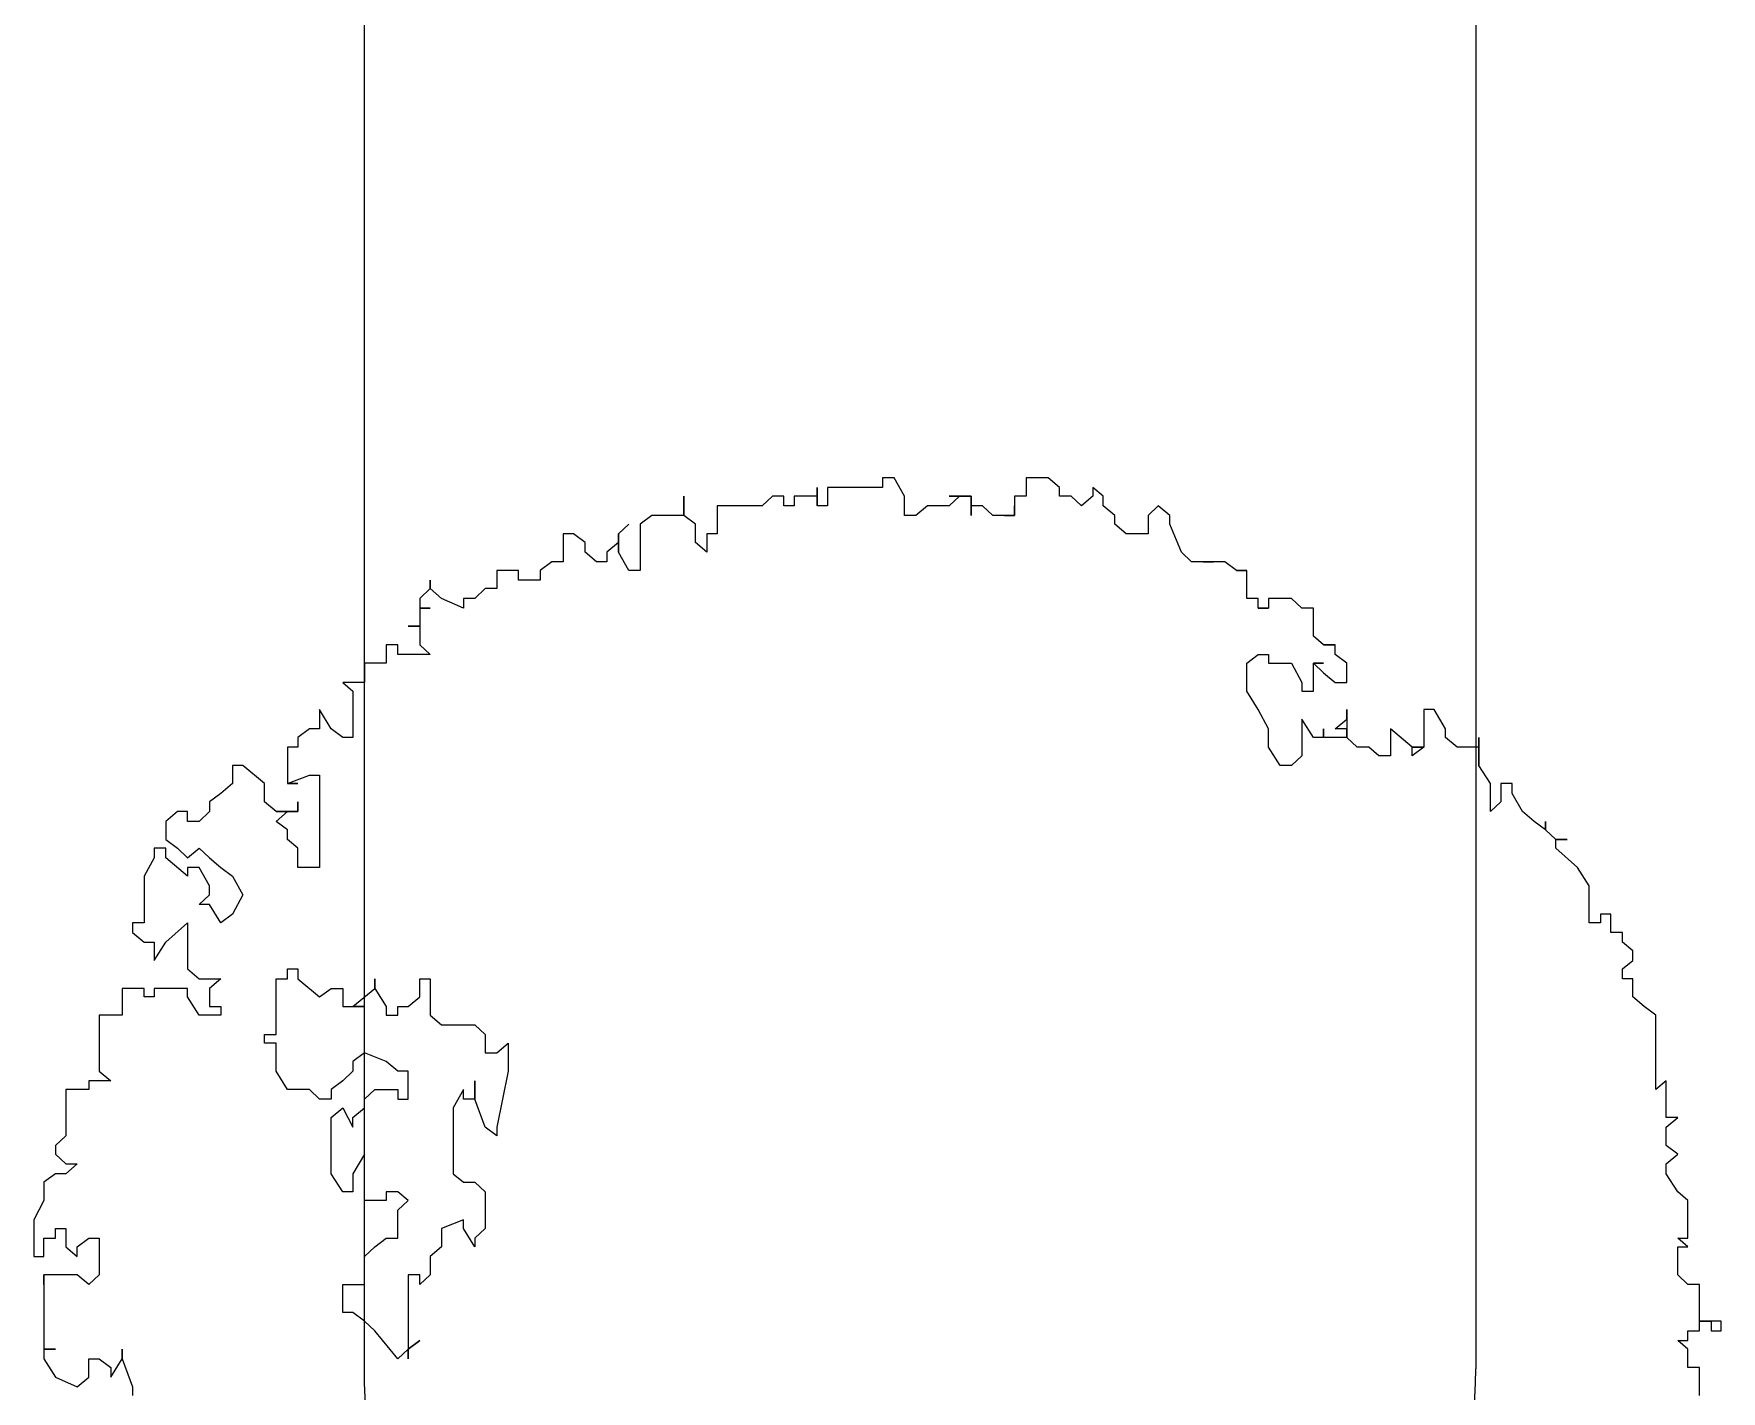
# Model space of a CAD drawing. Extents: x -30 to 1202, y 231 to 898.
# Drawn here: x 113.264 to 115.693, y 382.8 to 384.753 of the extents above; entities that cross this region are included whole.
import ezdxf

# ---------------------------------------------------------------- set-up
doc = ezdxf.new("R2010")
doc.units = 0
doc.header["$LTSCALE"] = 0.04
doc.layers.get('0').update_dxf_attribs({"linetype": 'CONTINUOUS'})
for name, color, linetype in [('CONTORXXNP----00', 255, 'CONTINUOUS'), ('PISO', 1, 'CONTINUOUS'), ('PISOS', 1, 'CONTINUOUS')]:
    doc.layers.add(name, color=color, linetype=linetype)
doc.styles.get("Standard").update_dxf_attribs({"font": 'romans.shx'})

# ---------------------------------------------------------------- blocks, each defined once
blk = doc.blocks.new('ARB3')
at = {"color": 0}
for p, q in [((0.0136, 0.4913), (0.0078, 0.4913)), ((0.0078, 0.4913), (0.0078, 0.4852)), ((0.0136, 0.4852), (0.0136, 0.4913)), ((0.0078, 0.4782), (-0.0142, 0.4782)), ((-0.0142, 0.4782), (-0.0142, 0.4713)), ((0.0078, 0.4852), (0.0078, 0.4782)), ((0.0078, 0.4782), (0.0078, 0.4852)), ((0.0078, 0.4852), (0.0136, 0.4852)), ((0.0078, 0.4852), (0.0136, 0.4852)), ((0.0136, 0.4782), (0.0078, 0.4782)), ((0.0136, 0.4713), (0.0136, 0.4782)), ((0.0523, 0.4782), (0.0355, 0.4782)), ((0.0355, 0.4782), (0.0355, 0.4713)), ((-0.0646, 0.4713), (-0.0698, 0.4652)), ((-0.042, 0.4713), (-0.0646, 0.4713)), ((-0.0368, 0.4713), (-0.042, 0.4652)), ((-0.042, 0.4652), (-0.042, 0.4713)), ((-0.0368, 0.4652), (-0.0368, 0.4713)), ((-0.0142, 0.4713), (-0.02, 0.4652)), ((0.0194, 0.4713), (0.0136, 0.4713)), ((0.0245, 0.4713), (0.0194, 0.4652)), ((0.0194, 0.4652), (0.0194, 0.4713)), ((0.0355, 0.4713), (0.0245, 0.4713)), ((-0.1143, 0.4583), (-0.1363, 0.4583)), ((-0.1363, 0.4583), (-0.1311, 0.4521)), ((-0.1085, 0.4583), (-0.1143, 0.4652)), ((-0.1143, 0.4652), (-0.1143, 0.4583)), ((-0.0975, 0.4583), (-0.1085, 0.4583)), ((-0.0924, 0.4652), (-0.0975, 0.4583)), ((-0.0866, 0.4583), (-0.0924, 0.4652)), ((-0.0807, 0.4583), (-0.0866, 0.4583)), ((-0.0698, 0.4652), (-0.0807, 0.4583)), ((-0.02, 0.4652), (-0.0368, 0.4652)), ((-0.1757, 0.4521), (-0.1809, 0.4452)), ((-0.1311, 0.4521), (-0.1757, 0.4521)), ((-0.2144, 0.4383), (-0.2196, 0.4321)), ((-0.2086, 0.4383), (-0.2144, 0.4383)), ((-0.2035, 0.4321), (-0.2086, 0.4383)), ((-0.1867, 0.4383), (-0.1976, 0.4383)), ((-0.1976, 0.4383), (-0.1976, 0.4321)), ((-0.1809, 0.4452), (-0.1867, 0.4383)), ((-0.2254, 0.4252), (-0.2364, 0.4252)), ((-0.2364, 0.4252), (-0.2364, 0.419)), ((-0.2196, 0.4321), (-0.2254, 0.4321)), ((-0.2254, 0.4321), (-0.2254, 0.4252)), ((-0.1976, 0.4321), (-0.2035, 0.4321)), ((-0.2364, 0.419), (-0.2312, 0.419)), ((-0.2312, 0.419), (-0.2312, 0.4121)), ((-0.2642, 0.4052), (-0.2758, 0.3921)), ((-0.2532, 0.4121), (-0.2642, 0.4052)), ((-0.2312, 0.4121), (-0.2532, 0.4121)), ((-0.281, 0.3921), (-0.281, 0.399)), ((-0.281, 0.399), (-0.281, 0.3921)), ((-0.2868, 0.386), (-0.2919, 0.386)), ((-0.2919, 0.386), (-0.2868, 0.386)), ((-0.2868, 0.386), (-0.2919, 0.3791)), ((-0.281, 0.3921), (-0.2868, 0.386)), ((-0.2758, 0.3921), (-0.281, 0.3921)), ((-0.2919, 0.3791), (-0.2978, 0.3721)), ((-0.3087, 0.366), (-0.3146, 0.366)), ((-0.3146, 0.366), (-0.3146, 0.3591)), ((-0.2978, 0.3721), (-0.3087, 0.366)), ((-0.3146, 0.3591), (-0.3036, 0.3591)), ((-0.3036, 0.3591), (-0.2978, 0.3529)), ((-0.3255, 0.346), (-0.3423, 0.346)), ((-0.3423, 0.346), (-0.3365, 0.346)), ((-0.3365, 0.346), (-0.3365, 0.3329)), ((-0.3146, 0.3529), (-0.3255, 0.346)), ((-0.2978, 0.3529), (-0.3146, 0.3529)), ((-0.3475, 0.326), (-0.3591, 0.3191)), ((-0.3423, 0.326), (-0.3475, 0.326)), ((-0.3365, 0.3329), (-0.3423, 0.326)), ((-0.3591, 0.3191), (-0.3591, 0.3129)), ((-0.3591, 0.3129), (-0.3365, 0.3129)), ((-0.3365, 0.306), (-0.3475, 0.2929)), ((-0.3365, 0.3129), (-0.3365, 0.306)), ((-0.3365, 0.306), (-0.3365, 0.3129)), ((-0.3365, 0.3129), (-0.3313, 0.306)), ((-0.3313, 0.306), (-0.3365, 0.306)), ((-0.3475, 0.2929), (-0.3313, 0.2929)), ((-0.3313, 0.286), (-0.3365, 0.2799)), ((-0.3313, 0.2929), (-0.3313, 0.286)), ((-0.3365, 0.2799), (-0.3365, 0.2729)), ((-0.3869, 0.2668), (-0.3921, 0.2599)), ((-0.3753, 0.2668), (-0.3869, 0.2668)), ((-0.3753, 0.2599), (-0.3753, 0.2668)), ((-0.3533, 0.2668), (-0.3591, 0.2668)), ((-0.3591, 0.2668), (-0.3423, 0.2668)), ((-0.3475, 0.2599), (-0.3533, 0.2668)), ((-0.3423, 0.2668), (-0.3475, 0.2668)), ((-0.3475, 0.2668), (-0.3475, 0.2599)), ((-0.3365, 0.2729), (-0.3423, 0.2668)), ((-0.3423, 0.2668), (-0.3423, 0.2529)), ((-0.3921, 0.2599), (-0.3979, 0.2599)), ((-0.3979, 0.2599), (-0.3979, 0.2529)), ((-0.3979, 0.2529), (-0.3979, 0.2599)), ((-0.3979, 0.2599), (-0.3979, 0.2529)), ((-0.3811, 0.2529), (-0.3753, 0.2599)), ((-0.403, 0.2468), (-0.4198, 0.2468)), ((-0.4198, 0.2468), (-0.4198, 0.2399)), ((-0.3979, 0.2529), (-0.403, 0.2468)), ((-0.3869, 0.2468), (-0.3869, 0.2529)), ((-0.3869, 0.2529), (-0.3869, 0.2468)), ((-0.3869, 0.2468), (-0.3811, 0.2529)), ((-0.3701, 0.2468), (-0.3869, 0.2468)), ((-0.3701, 0.2399), (-0.3701, 0.2468)), ((-0.3423, 0.2468), (-0.3533, 0.2399)), ((-0.3423, 0.2529), (-0.3475, 0.2529)), ((-0.3475, 0.2529), (-0.3423, 0.2529)), ((-0.3423, 0.2529), (-0.3423, 0.2468)), ((-0.4198, 0.2399), (-0.4256, 0.2337)), ((-0.4256, 0.2337), (-0.4256, 0.2199)), ((-0.3869, 0.2337), (-0.3753, 0.2399)), ((-0.3869, 0.2199), (-0.3869, 0.2337)), ((-0.3753, 0.2399), (-0.3701, 0.2399)), ((-0.3533, 0.2399), (-0.3313, 0.2399)), ((-0.3313, 0.2399), (-0.3255, 0.2337)), ((-0.3255, 0.2337), (-0.3255, 0.2268)), ((-0.3255, 0.2268), (-0.3365, 0.2199)), ((-0.4256, 0.2199), (-0.4198, 0.2199)), ((-0.4198, 0.2137), (-0.4256, 0.2137)), ((-0.4256, 0.2137), (-0.4256, 0.2068)), ((-0.4198, 0.2199), (-0.4198, 0.2137)), ((-0.4198, 0.2137), (-0.4198, 0.2199)), ((-0.4198, 0.2199), (-0.4198, 0.2137)), ((-0.3921, 0.2137), (-0.3921, 0.2199)), ((-0.3921, 0.2199), (-0.3869, 0.2199)), ((-0.3869, 0.2068), (-0.3921, 0.2137)), ((-0.3591, 0.2137), (-0.3701, 0.2068)), ((-0.3475, 0.2199), (-0.3591, 0.2137)), ((-0.3365, 0.2199), (-0.3475, 0.2199)), ((-0.4256, 0.2068), (-0.4424, 0.2068)), ((-0.4424, 0.2068), (-0.4424, 0.2007)), ((-0.4424, 0.2007), (-0.4424, 0.2068)), ((-0.4424, 0.2068), (-0.4424, 0.2007)), ((-0.3701, 0.2068), (-0.3869, 0.2068)), ((-0.4424, 0.2007), (-0.4476, 0.1937)), ((-0.4476, 0.1937), (-0.4476, 0.1807)), ((-0.4476, 0.1807), (-0.4476, 0.1868)), ((-0.4476, 0.1868), (-0.4476, 0.1737)), ((-0.4476, 0.1737), (-0.4534, 0.1676)), ((-0.4534, 0.1676), (-0.4702, 0.1607)), ((-0.4754, 0.1607), (-0.4812, 0.1537)), ((-0.4812, 0.1537), (-0.4754, 0.1476)), ((-0.4702, 0.1607), (-0.4754, 0.1607)), ((-0.4754, 0.1476), (-0.4644, 0.1476)), ((-0.4644, 0.1476), (-0.4644, 0.1345)), ((-0.4644, 0.1345), (-0.4702, 0.1276)), ((-0.4754, 0.1276), (-0.4812, 0.1207)), ((-0.4702, 0.1276), (-0.4754, 0.1276)), ((-0.487, 0.1207), (-0.4922, 0.1145)), ((-0.4922, 0.1145), (-0.487, 0.1145)), ((-0.4812, 0.1207), (-0.487, 0.1207)), ((-0.487, 0.1145), (-0.4812, 0.1076)), ((-0.4812, 0.1076), (-0.487, 0.1015)), ((-0.487, 0.1015), (-0.487, 0.0945)), ((-0.487, 0.0945), (-0.4922, 0.0945)), ((-0.498, 0.0745), (-0.487, 0.0745)), ((-0.487, 0.0745), (-0.487, 0.0676)), ((-0.487, 0.0676), (-0.4754, 0.0676)), ((-0.4754, 0.0676), (-0.4812, 0.0676)), ((-0.4812, 0.0676), (-0.4754, 0.0676)), ((-0.4754, 0.0676), (-0.4754, 0.0615)), ((-0.4754, 0.0615), (-0.4754, 0.0676)), ((-0.4754, 0.0676), (-0.4754, 0.0546)), ((-0.4754, 0.0546), (-0.4812, 0.0484)), ((-0.4754, 0.0415), (-0.487, 0.0415)), ((-0.487, 0.0415), (-0.487, 0.0284)), ((-0.4812, 0.0484), (-0.4812, 0.0415)), ((-0.4812, 0.0415), (-0.4754, 0.0415)), ((-0.487, 0.0284), (-0.487, 0.0346)), ((-0.487, 0.0346), (-0.4812, 0.0284)), ((-0.4812, 0.0284), (-0.4812, 0.0153)), ((-0.4812, 0.0153), (-0.4754, 0.0084)), ((-0.487, 0.0015), (-0.498, -0.0047)), ((-0.4754, 0.0015), (-0.487, 0.0015)), ((-0.4754, 0.0084), (-0.4754, 0.0015)), ((-0.4922, -0.0446), (-0.4812, -0.0446)), ((-0.4812, -0.0446), (-0.4812, -0.0508)), ((-0.4812, -0.0508), (-0.4922, -0.0508)), ((-0.4922, -0.0508), (-0.487, -0.0508)), ((-0.487, -0.0508), (-0.487, -0.0646)), ((-0.487, -0.0646), (-0.4812, -0.0646)), ((-0.4812, -0.0708), (-0.487, -0.0708)), ((-0.487, -0.0708), (-0.487, -0.0777)), ((-0.4812, -0.0646), (-0.4812, -0.0708)), ((-0.487, -0.0777), (-0.4812, -0.0839)), ((-0.4812, -0.0839), (-0.4812, -0.1108)), ((-0.4812, -0.1108), (-0.4644, -0.1108)), ((-0.4644, -0.1108), (-0.4644, -0.1169)), ((-0.4644, -0.1169), (-0.4534, -0.1169)), ((-0.4534, -0.1169), (-0.4592, -0.1238)), ((-0.4754, -0.1308), (-0.487, -0.1308)), ((-0.487, -0.1308), (-0.4754, -0.1308)), ((-0.4702, -0.1238), (-0.4754, -0.1308)), ((-0.4754, -0.1308), (-0.4754, -0.15)), ((-0.4592, -0.1238), (-0.4702, -0.1238)), ((-0.4754, -0.15), (-0.4702, -0.1569)), ((-0.4702, -0.1569), (-0.4424, -0.1569)), ((-0.4424, -0.1569), (-0.4424, -0.1638)), ((-0.4644, -0.17), (-0.4702, -0.1638)), ((-0.4702, -0.1638), (-0.4644, -0.17)), ((-0.4534, -0.17), (-0.4644, -0.17)), ((-0.4644, -0.17), (-0.4592, -0.17)), ((-0.4592, -0.17), (-0.4534, -0.1769)), ((-0.4424, -0.1638), (-0.4534, -0.17)), ((-0.4534, -0.1769), (-0.4476, -0.1769)), ((-0.4476, -0.1769), (-0.4476, -0.1831)), ((-0.4592, -0.19), (-0.4644, -0.1969)), ((-0.4534, -0.19), (-0.4592, -0.19)), ((-0.4476, -0.1831), (-0.4534, -0.19)), ((-0.4644, -0.1969), (-0.4644, -0.2031)), ((-0.4644, -0.2031), (-0.4476, -0.2031)), ((-0.4476, -0.2031), (-0.4476, -0.21)), ((-0.4476, -0.21), (-0.4424, -0.2169)), ((-0.4424, -0.2169), (-0.4366, -0.2169)), ((-0.4366, -0.2169), (-0.4366, -0.23)), ((-0.4366, -0.23), (-0.4424, -0.23)), ((-0.4424, -0.23), (-0.4424, -0.243)), ((-0.1531, -0.243), (-0.1589, -0.2361)), ((-0.1589, -0.2361), (-0.1421, -0.2361)), ((-0.1421, -0.2361), (-0.1085, -0.243)), ((-0.4424, -0.243), (-0.4315, -0.243)), ((-0.4315, -0.243), (-0.4315, -0.25)), ((-0.4315, -0.25), (-0.4256, -0.2561)), ((-0.1699, -0.2561), (-0.1641, -0.25)), ((-0.1641, -0.25), (-0.1531, -0.25)), ((-0.1531, -0.25), (-0.1531, -0.243)), ((-0.1085, -0.25), (-0.1253, -0.2561)), ((-0.1085, -0.243), (-0.1033, -0.243)), ((-0.1033, -0.243), (-0.1085, -0.25)), ((-0.0756, -0.2561), (-0.0698, -0.25)), ((-0.0698, -0.25), (-0.0478, -0.25)), ((-0.0478, -0.25), (-0.042, -0.2561)), ((-0.4256, -0.2561), (-0.4256, -0.263)), ((-0.4256, -0.263), (-0.4198, -0.263)), ((-0.4198, -0.263), (-0.4256, -0.2761)), ((-0.1699, -0.2761), (-0.1699, -0.2561)), ((-0.1253, -0.2561), (-0.1363, -0.2561)), ((-0.1363, -0.2561), (-0.1253, -0.2561)), ((-0.1253, -0.263), (-0.1311, -0.263)), ((-0.1311, -0.263), (-0.1201, -0.2692)), ((-0.1253, -0.2561), (-0.1253, -0.263)), ((-0.0807, -0.2692), (-0.0756, -0.263)), ((-0.0756, -0.263), (-0.0756, -0.2561)), ((-0.0478, -0.263), (-0.053, -0.263)), ((-0.053, -0.263), (-0.0478, -0.2761)), ((-0.0368, -0.2561), (-0.0478, -0.263)), ((-0.042, -0.2561), (-0.0368, -0.2561)), ((-0.1201, -0.2692), (-0.0807, -0.2692)), ((-0.4315, -0.283), (-0.4366, -0.283)), ((-0.4366, -0.283), (-0.4315, -0.283)), ((-0.4256, -0.2761), (-0.4315, -0.283)), ((-0.4315, -0.283), (-0.4256, -0.2892)), ((-0.4198, -0.2892), (-0.4198, -0.283)), ((-0.4198, -0.283), (-0.4198, -0.2892)), ((-0.3979, -0.2892), (-0.3921, -0.283)), ((-0.3921, -0.283), (-0.3921, -0.3022)), ((-0.1976, -0.2892), (-0.1976, -0.283)), ((-0.1976, -0.283), (-0.1757, -0.283)), ((-0.1757, -0.283), (-0.1699, -0.2761)), ((-0.0478, -0.2761), (-0.0368, -0.2761)), ((-0.0368, -0.2761), (-0.031, -0.283)), ((-0.031, -0.283), (-0.02, -0.283)), ((-0.02, -0.283), (-0.0142, -0.2892)), ((-0.4256, -0.2892), (-0.4198, -0.2892)), ((-0.4198, -0.2892), (-0.4089, -0.2892)), ((-0.4089, -0.2892), (-0.4089, -0.2961)), ((-0.4089, -0.2961), (-0.4089, -0.2892)), ((-0.4089, -0.2892), (-0.3979, -0.2892)), ((-0.1867, -0.2892), (-0.1976, -0.2892)), ((-0.1809, -0.2961), (-0.1867, -0.2892)), ((-0.0142, -0.2892), (-0.02, -0.2892)), ((-0.02, -0.2892), (-0.02, -0.2961)), ((0.0245, -0.2961), (0.0194, -0.2892)), ((0.0194, -0.2892), (0.0245, -0.2961)), ((-0.3921, -0.3022), (-0.3979, -0.3022)), ((-0.3979, -0.3022), (-0.3979, -0.3092)), ((-0.1809, -0.3022), (-0.1809, -0.2961)), ((-0.1757, -0.3022), (-0.1809, -0.3022)), ((-0.1757, -0.3092), (-0.1757, -0.3022)), ((-0.1421, -0.3022), (-0.1479, -0.3092)), ((-0.1253, -0.2961), (-0.1421, -0.2961)), ((-0.1421, -0.2961), (-0.1421, -0.3022)), ((-0.1311, -0.3161), (-0.1311, -0.3022)), ((-0.1311, -0.3022), (-0.1253, -0.3022)), ((-0.1253, -0.3022), (-0.1253, -0.2961)), ((-0.0646, -0.2961), (-0.0698, -0.3022)), ((-0.0698, -0.3022), (-0.0698, -0.3092)), ((-0.0588, -0.3022), (-0.0646, -0.2961)), ((-0.042, -0.3022), (-0.0588, -0.3022)), ((-0.042, -0.3092), (-0.042, -0.3022)), ((-0.02, -0.2961), (0.0304, -0.2961)), ((0.0304, -0.3022), (0.0136, -0.3161)), ((0.0304, -0.2961), (0.0245, -0.2961)), ((0.0245, -0.2961), (0.0304, -0.3022)), ((-0.3979, -0.3092), (-0.3869, -0.3092)), ((-0.3869, -0.3092), (-0.3869, -0.3222)), ((-0.1918, -0.3161), (-0.1809, -0.3092)), ((-0.1809, -0.3092), (-0.1757, -0.3092)), ((-0.1479, -0.3092), (-0.1531, -0.3222)), ((-0.0698, -0.3092), (-0.0646, -0.3092)), ((-0.0646, -0.3092), (-0.0646, -0.3222)), ((-0.0368, -0.3161), (-0.042, -0.3092)), ((-0.3869, -0.3222), (-0.3753, -0.3222)), ((-0.3753, -0.3222), (-0.3753, -0.3353)), ((-0.1918, -0.3161), (-0.1976, -0.3161)), ((-0.1976, -0.3161), (-0.1918, -0.3161)), ((-0.1809, -0.3292), (-0.1918, -0.3161)), ((-0.1809, -0.3353), (-0.1809, -0.3222)), ((-0.1809, -0.3222), (-0.1809, -0.3292)), ((-0.1809, -0.3292), (-0.1809, -0.3222)), ((-0.1809, -0.3222), (-0.1809, -0.3292)), ((-0.1531, -0.3222), (-0.1479, -0.3292)), ((-0.1253, -0.3222), (-0.1311, -0.3161)), ((-0.1201, -0.3222), (-0.1253, -0.3222)), ((-0.1143, -0.3292), (-0.1201, -0.3222)), ((-0.0646, -0.3222), (-0.0924, -0.3222)), ((-0.0924, -0.3222), (-0.0807, -0.3292)), ((-0.031, -0.3222), (-0.0368, -0.3161)), ((-0.0142, -0.3222), (-0.031, -0.3222)), ((-0.0142, -0.3353), (-0.0142, -0.3222)), ((0.0078, -0.3222), (0.0026, -0.3292)), ((0.0136, -0.3161), (0.0078, -0.3222)), ((-0.3753, -0.3353), (-0.3701, -0.3292)), ((-0.3701, -0.3292), (-0.3423, -0.3292)), ((-0.3423, -0.3292), (-0.3423, -0.3353)), ((-0.1479, -0.3292), (-0.1421, -0.3292)), ((-0.1421, -0.3292), (-0.1363, -0.3353)), ((-0.1201, -0.3353), (-0.1085, -0.3292)), ((-0.1085, -0.3292), (-0.1143, -0.3292)), ((-0.0807, -0.3292), (-0.0698, -0.3292)), ((-0.0698, -0.3292), (-0.0698, -0.3353)), ((0.0026, -0.3292), (0.0026, -0.3353)), ((-0.3475, -0.3422), (-0.3591, -0.3492)), ((-0.3423, -0.3353), (-0.3475, -0.3422)), ((-0.1918, -0.3422), (-0.1918, -0.3353)), ((-0.1918, -0.3353), (-0.1809, -0.3353)), ((-0.1867, -0.3492), (-0.1918, -0.3422)), ((-0.1363, -0.3353), (-0.1311, -0.3422)), ((-0.1311, -0.3422), (-0.1253, -0.3422)), ((-0.1253, -0.3422), (-0.1253, -0.3492)), ((-0.1143, -0.3422), (-0.1201, -0.3353)), ((-0.0807, -0.3422), (-0.1143, -0.3422)), ((-0.0698, -0.3353), (-0.0807, -0.3422)), ((0.0026, -0.3353), (-0.0142, -0.3353)), ((-0.3591, -0.3492), (-0.3475, -0.3492)), ((-0.3475, -0.3492), (-0.3475, -0.3553)), ((-0.3197, -0.3553), (-0.3197, -0.3492)), ((-0.3197, -0.3492), (-0.2642, -0.3492)), ((-0.2642, -0.3492), (-0.2642, -0.3622)), ((-0.1976, -0.3622), (-0.1867, -0.3492)), ((-0.1253, -0.3492), (-0.1311, -0.3553)), ((-0.3475, -0.3553), (-0.3423, -0.3622)), ((-0.3423, -0.3622), (-0.3365, -0.3622)), ((-0.3365, -0.3622), (-0.3365, -0.3684)), ((-0.3146, -0.3684), (-0.3197, -0.3553)), ((-0.3146, -0.3684), (-0.3146, -0.3622)), ((-0.3146, -0.3622), (-0.3146, -0.3684)), ((-0.2978, -0.3622), (-0.3036, -0.3622)), ((-0.3036, -0.3622), (-0.2978, -0.3622)), ((-0.2978, -0.3684), (-0.2978, -0.3622)), ((-0.2978, -0.3622), (-0.2978, -0.3753)), ((-0.2758, -0.3622), (-0.281, -0.3684)), ((-0.2642, -0.3622), (-0.2758, -0.3622)), ((-0.2035, -0.3684), (-0.2035, -0.3622)), ((-0.2035, -0.3622), (-0.1976, -0.3622)), ((-0.1311, -0.3553), (-0.1311, -0.3684)), ((-0.3365, -0.3684), (-0.3146, -0.3684)), ((-0.2919, -0.3753), (-0.2978, -0.3684)), ((-0.2868, -0.3684), (-0.2919, -0.3753)), ((-0.281, -0.3684), (-0.2868, -0.3684)), ((-0.1976, -0.3684), (-0.2035, -0.3684)), ((-0.1976, -0.3753), (-0.1976, -0.3684)), ((-0.1311, -0.3684), (-0.1421, -0.3753)), ((-0.3146, -0.3822), (-0.3255, -0.3953)), ((-0.3036, -0.3822), (-0.3146, -0.3822)), ((-0.2978, -0.3753), (-0.3036, -0.3822)), ((-0.1641, -0.3753), (-0.1976, -0.3753)), ((-0.1641, -0.3822), (-0.1641, -0.3753)), ((-0.1589, -0.3822), (-0.1641, -0.3822)), ((-0.1421, -0.3753), (-0.1589, -0.3753)), ((-0.1589, -0.3753), (-0.1589, -0.3822)), ((-0.3255, -0.3953), (-0.3255, -0.4014)), ((-0.3255, -0.4014), (-0.3146, -0.4014)), ((-0.3146, -0.4014), (-0.3087, -0.4084)), ((-0.2642, -0.4084), (-0.259, -0.4014)), ((-0.259, -0.4014), (-0.248, -0.3953)), ((-0.248, -0.3953), (-0.2364, -0.4014)), ((-0.2364, -0.4014), (-0.2312, -0.4084)), ((-0.3087, -0.4084), (-0.3036, -0.4153)), ((-0.27, -0.4153), (-0.2642, -0.4084)), ((-0.2312, -0.4084), (-0.2422, -0.4153)), ((-0.1976, -0.4214), (-0.1976, -0.4084)), ((-0.1976, -0.4084), (-0.1918, -0.4153)), ((-0.1809, -0.4153), (-0.1809, -0.4084)), ((-0.1809, -0.4084), (-0.1757, -0.4084)), ((-0.1757, -0.4084), (-0.1757, -0.4214)), ((-0.3036, -0.4153), (-0.2978, -0.4153)), ((-0.2978, -0.4153), (-0.2919, -0.4214)), ((-0.2919, -0.4214), (-0.2919, -0.4284)), ((-0.2758, -0.4214), (-0.27, -0.4153)), ((-0.27, -0.4284), (-0.2758, -0.4214)), ((-0.2532, -0.4153), (-0.2642, -0.4214)), ((-0.2642, -0.4214), (-0.2642, -0.4284)), ((-0.248, -0.4153), (-0.2532, -0.4153)), ((-0.2422, -0.4214), (-0.248, -0.4153)), ((-0.2422, -0.4153), (-0.2422, -0.4214)), ((-0.2035, -0.4284), (-0.1976, -0.4214)), ((-0.1918, -0.4153), (-0.1809, -0.4153)), ((-0.1757, -0.4214), (-0.1867, -0.4284)), ((-0.2919, -0.4284), (-0.2978, -0.4284)), ((-0.2978, -0.4284), (-0.2978, -0.4345)), ((-0.2978, -0.4345), (-0.2919, -0.4414)), ((-0.281, -0.4414), (-0.2758, -0.4345)), ((-0.2758, -0.4345), (-0.27, -0.4284)), ((-0.259, -0.4284), (-0.27, -0.4414)), ((-0.2642, -0.4284), (-0.259, -0.4284)), ((-0.2196, -0.4414), (-0.2312, -0.4284)), ((-0.2312, -0.4284), (-0.2035, -0.4284)), ((-0.1867, -0.4284), (-0.1918, -0.4284)), ((-0.1918, -0.4284), (-0.1918, -0.4484)), ((-0.2919, -0.4414), (-0.281, -0.4414)), ((-0.27, -0.4414), (-0.2758, -0.4414)), ((-0.2758, -0.4414), (-0.2758, -0.4484)), ((-0.2086, -0.4484), (-0.2196, -0.4414)), ((-0.2758, -0.4484), (-0.27, -0.4484)), ((-0.27, -0.4484), (-0.259, -0.4545)), ((-0.259, -0.4545), (-0.2312, -0.4545)), ((-0.2312, -0.4545), (-0.2312, -0.4614)), ((-0.2254, -0.4614), (-0.2196, -0.4545)), ((-0.2196, -0.4545), (-0.2196, -0.4484)), ((-0.2196, -0.4484), (-0.2086, -0.4484)), ((-0.1918, -0.4484), (-0.1867, -0.4484)), ((-0.1867, -0.4545), (-0.1918, -0.4545)), ((-0.1918, -0.4545), (-0.1918, -0.4676)), ((-0.1867, -0.4484), (-0.1867, -0.4545)), ((-0.2312, -0.4614), (-0.2254, -0.4614)), ((0.0304, -0.4676), (0.0472, -0.4614)), ((0.0472, -0.4614), (0.0523, -0.4614)), ((-0.1918, -0.4676), (-0.1757, -0.4676)), ((-0.1757, -0.4676), (-0.1757, -0.4814)), ((-0.1421, -0.4814), (-0.1363, -0.4745)), ((-0.1363, -0.4745), (-0.1363, -0.4876)), ((0.0304, -0.4676), (0.0245, -0.4676)), ((0.0245, -0.4676), (0.0304, -0.4676)), ((0.0413, -0.4745), (0.0304, -0.4676)), ((0.0304, -0.4814), (0.0355, -0.4745)), ((0.0355, -0.4745), (0.0413, -0.4745)), ((-0.1757, -0.4814), (-0.1421, -0.4814)), ((-0.042, -0.4876), (-0.042, -0.4814)), ((-0.042, -0.4814), (-0.02, -0.4814)), ((-0.02, -0.4814), (-0.0142, -0.4876)), ((0.0304, -0.4876), (0.0304, -0.4814)), ((-0.1363, -0.4876), (-0.1311, -0.4876)), ((-0.1311, -0.4876), (-0.1311, -0.5014)), ((-0.0866, -0.5014), (-0.0866, -0.4945)), ((-0.0866, -0.4945), (-0.0807, -0.5014)), ((-0.0368, -0.4945), (-0.042, -0.4876)), ((-0.0368, -0.5014), (-0.031, -0.4945)), ((-0.031, -0.4945), (-0.0368, -0.4945)), ((-0.0142, -0.4876), (-0.02, -0.4945)), ((-0.02, -0.4945), (-0.02, -0.5145)), ((0.0413, -0.4876), (0.0304, -0.4876)), ((0.0472, -0.4945), (0.0413, -0.4876)), ((0.0413, -0.5076), (0.0472, -0.4945)), ((-0.1311, -0.5014), (-0.1033, -0.5014)), ((-0.1033, -0.5014), (-0.0975, -0.5076)), ((-0.0924, -0.5076), (-0.0866, -0.5014)), ((-0.0807, -0.5014), (-0.0807, -0.5076)), ((-0.0478, -0.5076), (-0.0478, -0.5014)), ((-0.0478, -0.5014), (-0.0368, -0.5014)), ((-0.0975, -0.5076), (-0.0924, -0.5076)), ((-0.0807, -0.5076), (-0.0756, -0.5145)), ((-0.0756, -0.5145), (-0.0646, -0.5145)), ((-0.0646, -0.5145), (-0.053, -0.5206)), ((-0.042, -0.5076), (-0.0478, -0.5076)), ((-0.042, -0.5145), (-0.042, -0.5076)), ((-0.031, -0.5145), (-0.042, -0.5145)), ((-0.031, -0.5206), (-0.031, -0.5145)), ((-0.02, -0.5145), (-0.0142, -0.5145)), ((-0.0142, -0.5145), (-0.02, -0.5145)), ((-0.02, -0.5145), (0.0245, -0.5145)), ((0.0245, -0.5145), (0.0245, -0.5076)), ((0.0245, -0.5076), (0.0245, -0.5145)), ((0.0245, -0.5145), (0.0304, -0.5145)), ((0.0304, -0.5145), (0.0413, -0.5076)), ((-0.053, -0.5206), (-0.031, -0.5206))]:
    blk.add_line(p, q, dxfattribs=at)
for p, q in [((-0.4922, 0.0945), (-0.498, 0.0876)), ((-0.498, 0.0876), (-0.498, 0.0745)), ((-0.498, -0.0047), (-0.498, -0.0116)), ((-0.498, -0.0116), (-0.4922, -0.0116)), ((-0.4922, -0.0116), (-0.4922, -0.0446))]:
    blk.add_line(p, q)
at = {"layer": 'CONTORXXNP----00'}
for p, q in [((-0.0142, 0.4782), (-0.0142, 0.4713)), ((0.0078, 0.4782), (-0.0142, 0.4782)), ((0.0136, 0.4782), (0.0078, 0.4782)), ((0.0136, 0.4713), (0.0136, 0.4782)), ((0.0355, 0.4782), (0.0355, 0.4713)), ((0.0523, 0.4782), (0.0355, 0.4782)), ((-0.0646, 0.4713), (-0.0698, 0.4652)), ((-0.042, 0.4713), (-0.0646, 0.4713)), ((-0.042, 0.4652), (-0.042, 0.4713)), ((-0.0368, 0.4713), (-0.042, 0.4652)), ((-0.0368, 0.4652), (-0.0368, 0.4713)), ((-0.0142, 0.4713), (-0.02, 0.4652)), ((0.0194, 0.4713), (0.0136, 0.4713)), ((0.0194, 0.4652), (0.0194, 0.4713)), ((0.0245, 0.4713), (0.0194, 0.4652)), ((0.0355, 0.4713), (0.0245, 0.4713)), ((-0.1363, 0.4583), (-0.1311, 0.4521)), ((-0.1143, 0.4583), (-0.1363, 0.4583)), ((-0.1143, 0.4652), (-0.1143, 0.4583)), ((-0.1085, 0.4583), (-0.1143, 0.4652)), ((-0.0975, 0.4583), (-0.1085, 0.4583)), ((-0.0924, 0.4652), (-0.0975, 0.4583)), ((-0.0866, 0.4583), (-0.0924, 0.4652)), ((-0.0807, 0.4583), (-0.0866, 0.4583)), ((-0.0698, 0.4652), (-0.0807, 0.4583)), ((-0.02, 0.4652), (-0.0368, 0.4652)), ((-0.1757, 0.4521), (-0.1809, 0.4452)), ((-0.1311, 0.4521), (-0.1757, 0.4521)), ((-0.2144, 0.4383), (-0.2196, 0.4321)), ((-0.2086, 0.4383), (-0.2144, 0.4383)), ((-0.2035, 0.4321), (-0.2086, 0.4383)), ((-0.1976, 0.4383), (-0.1976, 0.4321)), ((-0.1867, 0.4383), (-0.1976, 0.4383)), ((-0.1809, 0.4452), (-0.1867, 0.4383)), ((-0.2364, 0.4252), (-0.2364, 0.419)), ((-0.2254, 0.4252), (-0.2364, 0.4252)), ((-0.2254, 0.4321), (-0.2254, 0.4252)), ((-0.2196, 0.4321), (-0.2254, 0.4321)), ((-0.1976, 0.4321), (-0.2035, 0.4321)), ((-0.2364, 0.419), (-0.2312, 0.419)), ((-0.2312, 0.419), (-0.2312, 0.4121)), ((-0.2642, 0.4052), (-0.2758, 0.3921)), ((-0.2532, 0.4121), (-0.2642, 0.4052)), ((-0.2312, 0.4121), (-0.2532, 0.4121)), ((-0.2868, 0.386), (-0.2919, 0.3791)), ((-0.281, 0.3921), (-0.2868, 0.386)), ((-0.2758, 0.3921), (-0.281, 0.3921)), ((-0.2919, 0.3791), (-0.2978, 0.3721)), ((-0.3146, 0.366), (-0.3146, 0.3591)), ((-0.3087, 0.366), (-0.3146, 0.366)), ((-0.2978, 0.3721), (-0.3087, 0.366)), ((-0.3146, 0.3591), (-0.3036, 0.3591)), ((-0.3036, 0.3591), (-0.2978, 0.3529)), ((-0.3365, 0.346), (-0.3255, 0.346)), ((-0.3365, 0.346), (-0.3365, 0.3329)), ((-0.3146, 0.3529), (-0.3255, 0.346)), ((-0.2978, 0.3529), (-0.3146, 0.3529)), ((-0.3475, 0.326), (-0.3591, 0.3191)), ((-0.3423, 0.326), (-0.3475, 0.326)), ((-0.3365, 0.3329), (-0.3423, 0.326)), ((-0.3591, 0.3191), (-0.3591, 0.3129)), ((-0.3591, 0.3129), (-0.3365, 0.3129)), ((-0.3365, 0.306), (-0.3475, 0.2929)), ((-0.3365, 0.306), (-0.3365, 0.3129)), ((-0.3365, 0.3129), (-0.3365, 0.306)), ((-0.3475, 0.2929), (-0.3313, 0.2929)), ((-0.3313, 0.286), (-0.3365, 0.2799)), ((-0.3313, 0.2929), (-0.3313, 0.286)), ((-0.3365, 0.2799), (-0.3365, 0.2729)), ((-0.3869, 0.2668), (-0.3921, 0.2599)), ((-0.3753, 0.2668), (-0.3869, 0.2668)), ((-0.3753, 0.2599), (-0.3753, 0.2668)), ((-0.3365, 0.2729), (-0.3423, 0.2668)), ((-0.3423, 0.2668), (-0.3423, 0.2529)), ((-0.3979, 0.2599), (-0.3979, 0.2529)), ((-0.3979, 0.2529), (-0.3979, 0.2599)), ((-0.3979, 0.2599), (-0.3979, 0.2529)), ((-0.3921, 0.2599), (-0.3979, 0.2599)), ((-0.3811, 0.2529), (-0.3753, 0.2599)), ((-0.4198, 0.2468), (-0.4198, 0.2399)), ((-0.403, 0.2468), (-0.4198, 0.2468)), ((-0.3979, 0.2529), (-0.403, 0.2468)), ((-0.3869, 0.2468), (-0.3811, 0.2529)), ((-0.3701, 0.2468), (-0.3869, 0.2468)), ((-0.3701, 0.2399), (-0.3701, 0.2468)), ((-0.3423, 0.2468), (-0.3533, 0.2399)), ((-0.3423, 0.2529), (-0.3423, 0.2468)), ((-0.4198, 0.2399), (-0.4256, 0.2337)), ((-0.4256, 0.2337), (-0.4256, 0.2199)), ((-0.3869, 0.2337), (-0.3753, 0.2399)), ((-0.3869, 0.2199), (-0.3869, 0.2337)), ((-0.3753, 0.2399), (-0.3701, 0.2399)), ((-0.3533, 0.2399), (-0.3313, 0.2399)), ((-0.3313, 0.2399), (-0.3255, 0.2337)), ((-0.3255, 0.2337), (-0.3255, 0.2268)), ((-0.3255, 0.2268), (-0.3365, 0.2199)), ((-0.4256, 0.2199), (-0.4198, 0.2199)), ((-0.4256, 0.2137), (-0.4256, 0.2068)), ((-0.4198, 0.2137), (-0.4256, 0.2137)), ((-0.4198, 0.2199), (-0.4198, 0.2137)), ((-0.4198, 0.2137), (-0.4198, 0.2199)), ((-0.4198, 0.2199), (-0.4198, 0.2137)), ((-0.3921, 0.2199), (-0.3869, 0.2199)), ((-0.3921, 0.2137), (-0.3921, 0.2199)), ((-0.3869, 0.2068), (-0.3921, 0.2137)), ((-0.3591, 0.2137), (-0.3701, 0.2068)), ((-0.3475, 0.2199), (-0.3591, 0.2137)), ((-0.3365, 0.2199), (-0.3475, 0.2199)), ((-0.4424, 0.2068), (-0.4424, 0.2007)), ((-0.4424, 0.2007), (-0.4424, 0.2068)), ((-0.4424, 0.2068), (-0.4424, 0.2007)), ((-0.4256, 0.2068), (-0.4424, 0.2068)), ((-0.3701, 0.2068), (-0.3869, 0.2068)), ((-0.4424, 0.2007), (-0.4476, 0.1937)), ((-0.4476, 0.1937), (-0.4476, 0.1807)), ((-0.4476, 0.1868), (-0.4476, 0.1737)), ((-0.4476, 0.1807), (-0.4476, 0.1868)), ((-0.4476, 0.1737), (-0.4534, 0.1676)), ((-0.4534, 0.1676), (-0.4702, 0.1607)), ((-0.4754, 0.1607), (-0.4812, 0.1537)), ((-0.4812, 0.1537), (-0.4754, 0.1476)), ((-0.4702, 0.1607), (-0.4754, 0.1607)), ((-0.4754, 0.1476), (-0.4644, 0.1476)), ((-0.4644, 0.1476), (-0.4644, 0.1345)), ((-0.4644, 0.1345), (-0.4702, 0.1276)), ((-0.4754, 0.1276), (-0.4812, 0.1207)), ((-0.4702, 0.1276), (-0.4754, 0.1276)), ((-0.487, 0.1207), (-0.4922, 0.1145)), ((-0.4922, 0.1145), (-0.487, 0.1145)), ((-0.4812, 0.1207), (-0.487, 0.1207)), ((-0.487, 0.1145), (-0.4812, 0.1076)), ((-0.4812, 0.1076), (-0.487, 0.1015)), ((-0.487, 0.1015), (-0.487, 0.0945)), ((-0.4922, 0.0945), (-0.498, 0.0876)), ((-0.487, 0.0945), (-0.4922, 0.0945)), ((-0.498, 0.0876), (-0.498, 0.0745)), ((-0.498, 0.0745), (-0.487, 0.0745)), ((-0.487, 0.0745), (-0.487, 0.0676)), ((-0.487, 0.0676), (-0.4754, 0.0676)), ((-0.4812, 0.0676), (-0.4754, 0.0676)), ((-0.4754, 0.0676), (-0.4812, 0.0676)), ((-0.4754, 0.0676), (-0.4754, 0.0546)), ((-0.4754, 0.0615), (-0.4754, 0.0676)), ((-0.4754, 0.0676), (-0.4754, 0.0615)), ((-0.4754, 0.0546), (-0.4812, 0.0484)), ((-0.487, 0.0415), (-0.4812, 0.0415)), ((-0.487, 0.0346), (-0.487, 0.0415)), ((-0.4812, 0.0484), (-0.4812, 0.0415)), ((-0.487, 0.0346), (-0.4812, 0.0284)), ((-0.4812, 0.0284), (-0.4812, 0.0153)), ((-0.4812, 0.0153), (-0.4754, 0.0084)), ((-0.487, 0.0015), (-0.498, -0.0047)), ((-0.4754, 0.0015), (-0.487, 0.0015)), ((-0.4754, 0.0084), (-0.4754, 0.0015)), ((-0.498, -0.0047), (-0.498, -0.0116)), ((-0.498, -0.0116), (-0.4922, -0.0116)), ((-0.4922, -0.0116), (-0.4922, -0.0446)), ((-0.4922, -0.0446), (-0.4812, -0.0446)), ((-0.4812, -0.0446), (-0.4812, -0.0508)), ((-0.487, -0.0508), (-0.4812, -0.0508)), ((-0.487, -0.0508), (-0.487, -0.0646)), ((-0.487, -0.0646), (-0.4812, -0.0646)), ((-0.487, -0.0708), (-0.487, -0.0777)), ((-0.4812, -0.0708), (-0.487, -0.0708)), ((-0.4812, -0.0646), (-0.4812, -0.0708)), ((-0.487, -0.0777), (-0.4812, -0.0839)), ((-0.4812, -0.0839), (-0.4812, -0.1108)), ((-0.4812, -0.1108), (-0.4644, -0.1108)), ((-0.4644, -0.1108), (-0.4644, -0.1169)), ((-0.4644, -0.1169), (-0.4534, -0.1169)), ((-0.4534, -0.1169), (-0.4592, -0.1238)), ((-0.4702, -0.1238), (-0.4754, -0.1308)), ((-0.4754, -0.1308), (-0.4754, -0.15)), ((-0.4592, -0.1238), (-0.4702, -0.1238)), ((-0.4754, -0.15), (-0.4702, -0.1569)), ((-0.4702, -0.1569), (-0.4424, -0.1569)), ((-0.4424, -0.1569), (-0.4424, -0.1638)), ((-0.4592, -0.17), (-0.4534, -0.17)), ((-0.4592, -0.17), (-0.4534, -0.1769)), ((-0.4424, -0.1638), (-0.4534, -0.17)), ((-0.4534, -0.1769), (-0.4476, -0.1769)), ((-0.4476, -0.1769), (-0.4476, -0.1831)), ((-0.4592, -0.19), (-0.4644, -0.1969)), ((-0.4534, -0.19), (-0.4592, -0.19)), ((-0.4476, -0.1831), (-0.4534, -0.19)), ((-0.4644, -0.1969), (-0.4644, -0.2031)), ((-0.4644, -0.2031), (-0.4476, -0.2031)), ((-0.4476, -0.2031), (-0.4476, -0.21)), ((-0.4476, -0.21), (-0.4424, -0.2169)), ((-0.4424, -0.2169), (-0.4366, -0.2169)), ((-0.4366, -0.2169), (-0.4366, -0.23)), ((-0.4424, -0.23), (-0.4424, -0.243)), ((-0.4366, -0.23), (-0.4424, -0.23)), ((-0.4424, -0.243), (-0.4315, -0.243)), ((-0.4315, -0.243), (-0.4315, -0.25)), ((-0.4315, -0.25), (-0.4256, -0.2561)), ((-0.4256, -0.2561), (-0.4256, -0.263)), ((-0.4198, -0.263), (-0.4256, -0.2761)), ((-0.4256, -0.263), (-0.4198, -0.263)), ((-0.4256, -0.2761), (-0.4315, -0.283)), ((-0.4315, -0.283), (-0.4256, -0.2892)), ((-0.3979, -0.2892), (-0.3921, -0.283)), ((-0.3921, -0.283), (-0.3921, -0.3022)), ((-0.4256, -0.2892), (-0.4198, -0.2892)), ((-0.4198, -0.2892), (-0.4089, -0.2892)), ((-0.4089, -0.2892), (-0.3979, -0.2892)), ((-0.3979, -0.3022), (-0.3979, -0.3092)), ((-0.3921, -0.3022), (-0.3979, -0.3022)), ((-0.3979, -0.3092), (-0.3869, -0.3092)), ((-0.3869, -0.3092), (-0.3869, -0.3222)), ((-0.3869, -0.3222), (-0.3753, -0.3222)), ((-0.3753, -0.3222), (-0.3753, -0.3353)), ((-0.3753, -0.3353), (-0.3701, -0.3292)), ((-0.3701, -0.3292), (-0.3423, -0.3292)), ((-0.3423, -0.3292), (-0.3423, -0.3353)), ((-0.3475, -0.3422), (-0.3591, -0.3492)), ((-0.3423, -0.3353), (-0.3475, -0.3422)), ((-0.3591, -0.3492), (-0.3475, -0.3492)), ((-0.3475, -0.3492), (-0.3475, -0.3553)), ((-0.3197, -0.3492), (-0.2642, -0.3492)), ((-0.3197, -0.3553), (-0.3197, -0.3492)), ((-0.2642, -0.3492), (-0.2642, -0.3622)), ((-0.3475, -0.3553), (-0.3423, -0.3622)), ((-0.3423, -0.3622), (-0.3365, -0.3622)), ((-0.3365, -0.3622), (-0.3365, -0.3684)), ((-0.3146, -0.3684), (-0.3197, -0.3553)), ((-0.2758, -0.3622), (-0.281, -0.3684)), ((-0.2642, -0.3622), (-0.2758, -0.3622)), ((-0.3365, -0.3684), (-0.3146, -0.3684)), ((-0.2978, -0.3753), (-0.2978, -0.3684)), ((-0.2919, -0.3753), (-0.2978, -0.3684)), ((-0.2868, -0.3684), (-0.2919, -0.3753)), ((-0.281, -0.3684), (-0.2868, -0.3684)), ((-0.3146, -0.3822), (-0.3255, -0.3953)), ((-0.3036, -0.3822), (-0.3146, -0.3822)), ((-0.2978, -0.3753), (-0.3036, -0.3822)), ((-0.3255, -0.3953), (-0.3255, -0.4014)), ((-0.3255, -0.4014), (-0.3146, -0.4014)), ((-0.3146, -0.4014), (-0.3087, -0.4084)), ((-0.2642, -0.4084), (-0.259, -0.4014)), ((-0.259, -0.4014), (-0.248, -0.3953)), ((-0.248, -0.3953), (-0.2364, -0.4014)), ((-0.2364, -0.4014), (-0.2312, -0.4084)), ((-0.3087, -0.4084), (-0.3036, -0.4153)), ((-0.27, -0.4153), (-0.2642, -0.4084)), ((-0.2312, -0.4084), (-0.2422, -0.4153)), ((-0.1976, -0.4084), (-0.1918, -0.4153)), ((-0.1976, -0.4214), (-0.1976, -0.4084)), ((-0.1809, -0.4084), (-0.1757, -0.4084)), ((-0.1809, -0.4153), (-0.1809, -0.4084)), ((-0.1757, -0.4084), (-0.1757, -0.4214)), ((-0.3036, -0.4153), (-0.2978, -0.4153)), ((-0.2978, -0.4153), (-0.2919, -0.4214)), ((-0.2919, -0.4214), (-0.2919, -0.4284)), ((-0.2758, -0.4214), (-0.27, -0.4153)), ((-0.27, -0.4284), (-0.2758, -0.4214)), ((-0.2532, -0.4153), (-0.2642, -0.4214)), ((-0.2642, -0.4214), (-0.2642, -0.4284)), ((-0.248, -0.4153), (-0.2532, -0.4153)), ((-0.2422, -0.4214), (-0.248, -0.4153)), ((-0.2422, -0.4153), (-0.2422, -0.4214)), ((-0.2035, -0.4284), (-0.1976, -0.4214)), ((-0.1918, -0.4153), (-0.1809, -0.4153)), ((-0.1757, -0.4214), (-0.1867, -0.4284)), ((-0.2978, -0.4284), (-0.2978, -0.4345)), ((-0.2919, -0.4284), (-0.2978, -0.4284)), ((-0.2978, -0.4345), (-0.2919, -0.4414)), ((-0.281, -0.4414), (-0.2758, -0.4345)), ((-0.2758, -0.4345), (-0.27, -0.4284)), ((-0.259, -0.4284), (-0.27, -0.4414)), ((-0.2642, -0.4284), (-0.259, -0.4284)), ((-0.2312, -0.4284), (-0.2035, -0.4284)), ((-0.2196, -0.4414), (-0.2312, -0.4284)), ((-0.1918, -0.4284), (-0.1918, -0.4484)), ((-0.1867, -0.4284), (-0.1918, -0.4284)), ((-0.2919, -0.4414), (-0.281, -0.4414)), ((-0.2758, -0.4414), (-0.2758, -0.4484)), ((-0.27, -0.4414), (-0.2758, -0.4414)), ((-0.2086, -0.4484), (-0.2196, -0.4414)), ((-0.2758, -0.4484), (-0.27, -0.4484)), ((-0.27, -0.4484), (-0.259, -0.4545)), ((-0.259, -0.4545), (-0.2312, -0.4545)), ((-0.2312, -0.4545), (-0.2312, -0.4614)), ((-0.2254, -0.4614), (-0.2196, -0.4545)), ((-0.2196, -0.4484), (-0.2086, -0.4484)), ((-0.2196, -0.4545), (-0.2196, -0.4484)), ((-0.1918, -0.4484), (-0.1867, -0.4484)), ((-0.1918, -0.4545), (-0.1918, -0.4676)), ((-0.1867, -0.4545), (-0.1918, -0.4545)), ((-0.1867, -0.4484), (-0.1867, -0.4545)), ((-0.2312, -0.4614), (-0.2254, -0.4614)), ((0.0304, -0.4676), (0.0472, -0.4614)), ((0.0472, -0.4614), (0.0523, -0.4614)), ((-0.1918, -0.4676), (-0.1757, -0.4676)), ((-0.1757, -0.4676), (-0.1757, -0.4814)), ((-0.1421, -0.4814), (-0.1363, -0.4745)), ((-0.1363, -0.4745), (-0.1363, -0.4876)), ((0.0413, -0.4745), (0.0304, -0.4676)), ((0.0304, -0.4814), (0.0355, -0.4745)), ((0.0355, -0.4745), (0.0413, -0.4745)), ((-0.1757, -0.4814), (-0.1421, -0.4814)), ((-0.042, -0.4814), (-0.02, -0.4814)), ((-0.042, -0.4876), (-0.042, -0.4814)), ((-0.02, -0.4814), (-0.0142, -0.4876)), ((0.0304, -0.4876), (0.0304, -0.4814)), ((-0.1363, -0.4876), (-0.1311, -0.4876)), ((-0.1311, -0.4876), (-0.1311, -0.5014)), ((-0.0866, -0.4945), (-0.0807, -0.5014)), ((-0.0866, -0.5014), (-0.0866, -0.4945)), ((-0.0368, -0.4945), (-0.042, -0.4876)), ((-0.031, -0.4945), (-0.0368, -0.4945)), ((-0.0368, -0.5014), (-0.031, -0.4945)), ((-0.0142, -0.4876), (-0.02, -0.4945)), ((-0.02, -0.4945), (-0.02, -0.5145)), ((0.0413, -0.4876), (0.0304, -0.4876)), ((0.0472, -0.4945), (0.0413, -0.4876)), ((0.0413, -0.5076), (0.0472, -0.4945)), ((-0.1311, -0.5014), (-0.1033, -0.5014)), ((-0.1033, -0.5014), (-0.0975, -0.5076)), ((-0.0924, -0.5076), (-0.0866, -0.5014)), ((-0.0807, -0.5014), (-0.0807, -0.5076)), ((-0.0478, -0.5014), (-0.0368, -0.5014)), ((-0.0478, -0.5076), (-0.0478, -0.5014)), ((-0.0975, -0.5076), (-0.0924, -0.5076)), ((-0.0807, -0.5076), (-0.0756, -0.5145)), ((-0.0756, -0.5145), (-0.0646, -0.5145)), ((-0.0646, -0.5145), (-0.053, -0.5206)), ((-0.042, -0.5076), (-0.0478, -0.5076)), ((-0.042, -0.5145), (-0.042, -0.5076)), ((-0.031, -0.5145), (-0.042, -0.5145)), ((-0.031, -0.5206), (-0.031, -0.5145)), ((-0.02, -0.5145), (0.0245, -0.5145)), ((-0.0142, -0.5145), (-0.02, -0.5145)), ((-0.02, -0.5145), (-0.0142, -0.5145)), ((0.0245, -0.5145), (0.0304, -0.5145)), ((0.0304, -0.5145), (0.0413, -0.5076)), ((-0.053, -0.5206), (-0.031, -0.5206))]:
    blk.add_line(p, q, dxfattribs=at)
at = {"flags": 11}
blk.add_attdef('CENTROIDE', (-0.1114, -0.0329), '', height=0.0504, dxfattribs=at)

msp = doc.modelspace()

# ---------------------------------------------------------------- linework, layer by layer
at = {"layer": 'PISOS'}
for p, q in [((113.7394, 392.532), (113.7394, 382.832)), ((115.3394, 392.532), (115.3394, 382.832))]:
    msp.add_line(p, q, dxfattribs=at)
msp.add_arc((114.5394, 382.832), 0.8, 180, 0, dxfattribs=at)

# ---------------------------------------------------------------- block references
at = {"layer": 'PISO', "xscale": 2.4, "yscale": 2.4, "zscale": 2.4, "rotation": 270}
msp.add_blockref('ARB3', (114.5136, 382.9192), dxfattribs=at)

doc.saveas('drawing.dxf')
